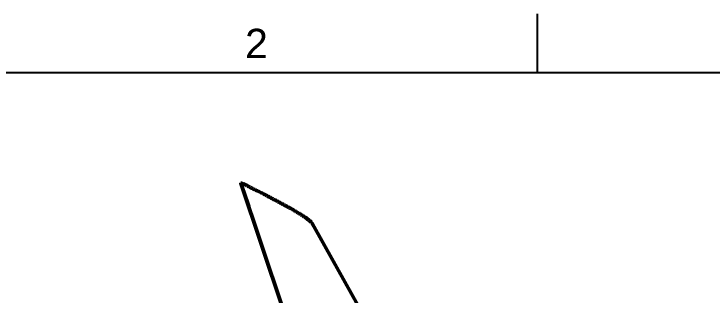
# Model space of a CAD drawing. Header units: millimetres. Extents: x 0 to 594, y 0 to 420.
# Drawn here: x 66.1 to 125.6, y 391 to 415 of the extents above; entities that cross this region are included whole.
import ezdxf
from ezdxf.enums import TextEntityAlignment as Align

# ---------------------------------------------------------------- set-up
doc = ezdxf.new("R2010")
doc.units = ezdxf.units.MM
doc.header["$LTSCALE"] = 0.75
doc.layers.add('Border', color=7, linetype='Continuous', lineweight=25)
doc.layers.add('Sichtbar', color=7, linetype='Continuous', lineweight=50)
doc.styles.add('FusionTitle', font='arial.ttf')

# ---------------------------------------------------------------- blocks, each defined once
blk = doc.blocks.new('ISO_A2_SHEET')
at = {"layer": 'Border'}
for p, q in [((110.6668, 415), (110.6668, 410)), ((20, 410), (584, 410))]:
    blk.add_line(p, q, dxfattribs=at)
at = {"layer": 'Border', "style": 'FusionTitle'}
blk.add_text('2', height=2.5, dxfattribs=at).set_placement((86.75015, 412.5), align=Align.MIDDLE)

msp = doc.modelspace()

# ---------------------------------------------------------------- linework, layer by layer
at = {"layer": 'Sichtbar', "extrusion": (0.707107, 0.408248, 0.57735)}
for p, q in [((88.965, 389.942, 47.256), (85.43, 400.557, 44.081)), ((91.508, 397.105, 39.2), (92.151, 395.953, 39.226)), ((98.582, 384.444, 39.481), (91.511, 397.1, 39.192)), ((92.151, 395.953, 39.226), (98.579, 384.449, 39.488))]:
    msp.add_line(p, q, dxfattribs=at)
at = {"layer": 'Sichtbar', "extrusion": (1.29e-14, -0.816497, 0.57735)}
msp.add_arc((91.44, 261.243, -301.603), 0.075, 17.8787, 25.52878, dxfattribs=at)
at = {"layer": 'Sichtbar', "extrusion": (1.98625e-11, -0.816497, 0.57735)}
msp.add_open_spline([(85.432, 400.543, 44.062), (85.431, 400.547, 44.067), (85.43, 400.55, 44.072), (85.43, 400.553, 44.076), (85.43, 400.557, 44.081)], degree=4, dxfattribs=at)
at = {"layer": 'Sichtbar', "extrusion": (2.41e-14, -0.816497, 0.57735)}
msp.add_open_spline([(85.43, 400.557, 44.081), (85.609, 400.553, 44.076), (86.107, 400.244, 43.639), (86.673, 399.972, 43.255), (87.432, 399.608, 42.739), (87.961, 399.303, 42.308), (88.531, 399.018, 41.905), (89.069, 398.716, 41.478), (89.628, 398.426, 41.068), (90.348, 398.002, 40.469), (90.921, 397.65, 39.97), (91.326, 397.343, 39.536), (91.508, 397.105, 39.2)], degree=4, knots=[-1, -1, -1, -1, -1, -0.813734, -0.727846, -0.641967, -0.556115, -0.470292, -0.384485, -0.298699, -0.212903, 0, 0, 0, 0, 0], dxfattribs=at)
at = {"layer": 'Sichtbar'}
msp.add_open_spline([(86.085, 398.588, 44.67), (85.868, 399.24, 44.467), (85.65, 399.892, 44.265), (85.432, 400.543, 44.062)], degree=3, dxfattribs=at)

# ---------------------------------------------------------------- block references
at = {"layer": 'Border'}
msp.add_blockref('ISO_A2_SHEET', (0, 0), dxfattribs=at)

doc.saveas('drawing.dxf')
